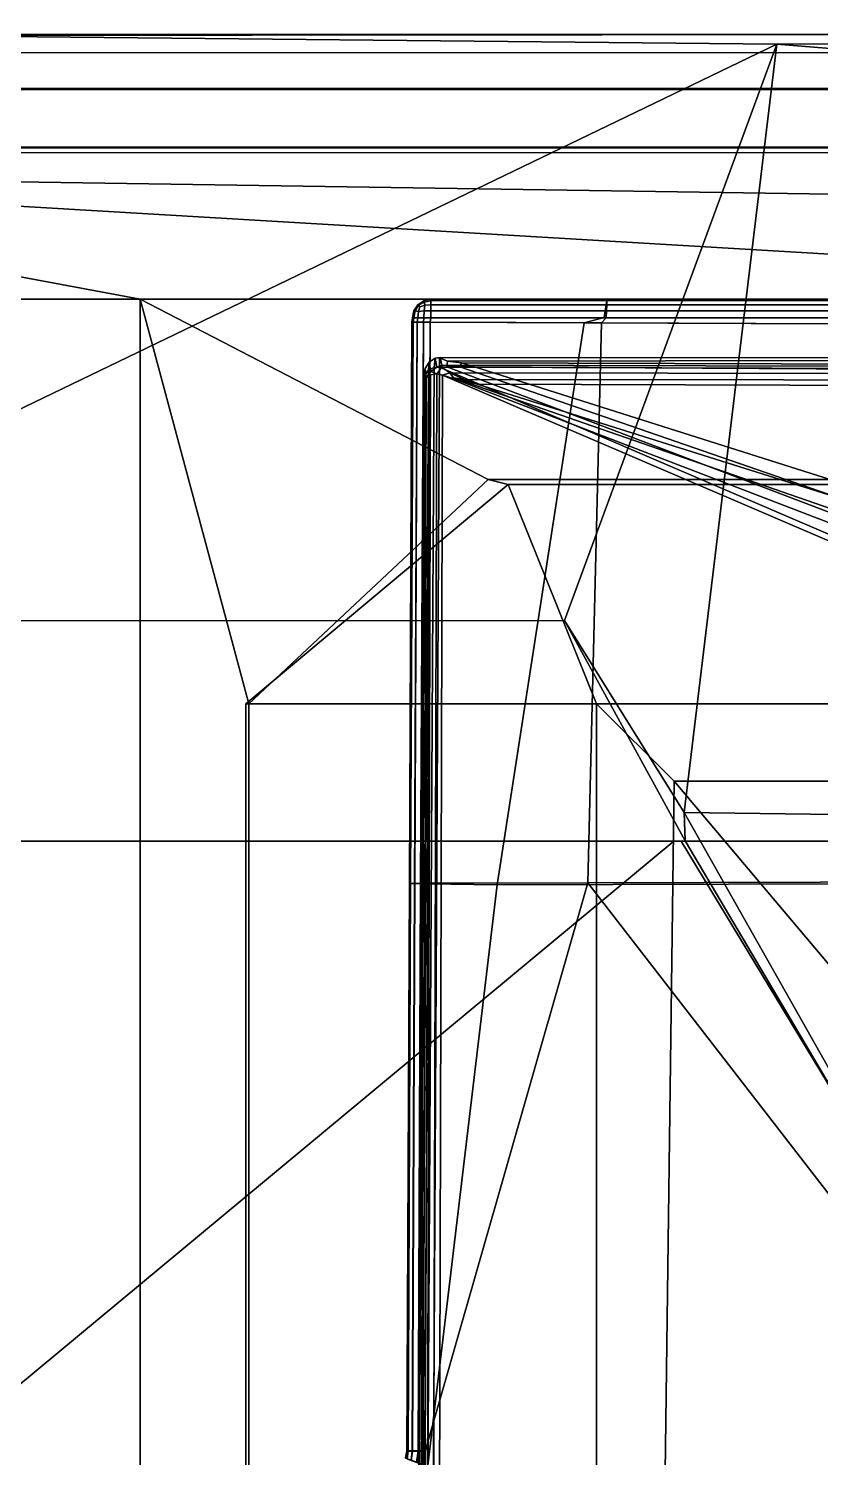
# Model space of a CAD drawing. Extents: x -11.8 to 11.8, y 0 to 23.8.
# Drawn here: x -9.7 to -7.557, y 19.834 to 23.701 of the extents above; entities that cross this region are included whole.
import ezdxf

# ---------------------------------------------------------------- set-up
doc = ezdxf.new("R2010")
doc.units = 0
doc.layers.add('SHP78CM5N_TRADECAD', color=251, linetype='CONTINUOUS')

msp = doc.modelspace()

# ---------------------------------------------------------------- linework, layer by layer
at = {"layer": 'SHP78CM5N_TRADECAD'}
for points in [[(9.8369, 23.7012, 5.777), (-10.042, 23.6824, 5.777), (-7.6757, 23.6593, 3.4718), (7.6119, 23.6737, 3.4718)], [(9.837, 23.685, 6.0174), (-10.042, 23.685, 6.0274), (-10.042, 23.6824, 5.777), (9.8369, 23.7012, 5.777)], [(-10.042, 23.685, 6.6404), (-10.042, 23.685, 6.0274), (9.837, 23.685, 6.0174), (9.837, 23.685, 6.6404)], [(-10.042, 23.685, 6.6404), (9.837, 23.685, 6.6404), (9.8368, 23.3645, 6.7713), (-9.858, 23.3655, 6.7831)], [(-10.042, 23.6824, 5.777), (-10.042, 22.5179, 3.4718), (-7.6757, 23.6593, 3.4718)], [(-7.6757, 23.6593, 3.4718), (0.4313, 23.0013, 3.4718), (6.7714, 23.0167, 3.4718), (7.6119, 23.6737, 3.4718)], [(-10.042, 22.5179, 3.4718), (-10.914, 22.0981, 3.4718), (-8.2501, 22.0991, 3.4718), (-7.6757, 23.6593, 3.4718)], [(10.423, 23.6358, 32.5452), (10.4283, 23.379, 32.541), (-10.5863, 23.3808, 32.5485), (-10.5752, 23.6369, 32.5543)], [(10.423, 23.5386, 7.618), (10.423, 23.6358, 32.5452), (-10.5752, 23.6369, 32.5543), (-10.577, 23.5393, 7.5413)], [(-7.9259, 21.5796, 3.4718), (-7.6757, 23.6593, 3.4718), (-8.2501, 22.0991, 3.4718)], [(-7.6757, 23.6593, 3.4718), (-7.9259, 21.5796, 3.4718), (-2.0415, 21.5017, 3.4718), (0.4313, 23.0013, 3.4718)], [(-10.577, 23.5393, 7.5413), (-9.858, 23.5363, 6.7831), (9.8368, 23.5353, 6.7713), (10.423, 23.5386, 7.618)], [(-9.858, 23.5363, 6.7831), (-9.858, 23.3655, 6.7831), (9.8368, 23.3645, 6.7713), (9.8368, 23.5353, 6.7713)], [(10.4283, 23.379, 32.541), (11.2467, 23.3786, 33.4634), (-11.2232, 23.3786, 33.4634), (-10.5863, 23.3808, 32.5485)], [(11.2467, 23.3786, 33.4634), (11.2467, 22.9691, 33.4634), (-11.2232, 23.3089, 33.4634), (-11.2232, 23.3786, 33.4634)], [(11.2467, 22.9691, 33.4634), (5.4013, 22.9691, 33.0011), (-5.4744, 22.9691, 33.0011), (-11.2232, 23.3089, 33.4634)], [(-5.4744, 22.9691, 33.0011), (-9.3987, 22.9691, 33.0011), (-11.2232, 23.3089, 33.4634)], [(-9.3987, 22.9691, 33.0011), (-11.2232, 22.9691, 33.0011), (-11.2232, 23.3089, 33.4634)], [(-11.2232, 22.9691, 33.0011), (-9.3987, 22.9691, 33.0011), (-9.9558, 22.9691, 32.8948)], [(-9.9558, 22.9691, 32.8948), (-9.3987, 22.9691, 33.0011), (-9.3987, 4.9775, 33.0011), (-9.8551, 4.992, 32.8836)], [(-8.4562, 22.4809, 33.0011), (-9.3987, 22.9691, 33.0011), (-5.4744, 22.9691, 33.0011), (-3.1571, 22.4809, 33.0011)], [(-9.3987, 22.9691, 33.0011), (-8.4562, 22.4809, 33.0011), (-9.1047, 21.874, 33.0011)], [(-9.1047, 21.874, 33.0011), (-9.1047, 5.1816, 33.0011), (-9.3987, 4.9775, 33.0011), (-9.3987, 22.9691, 33.0011)], [(-8.6577, 22.9185, 33.7022), (-8.6616, 22.9185, 33.6834), (-8.6577, 22.9377, 33.6834), (-8.654, 22.9373, 33.7018)], [(-8.6577, 22.9377, 32.9934), (-8.6616, 22.9185, 32.9934), (-8.6578, 22.9185, 32.9743), (-8.654, 22.9372, 32.9747)], [(-8.6577, 22.9377, 33.6834), (-8.6616, 22.9185, 33.6834), (-8.6616, 22.9185, 32.9934), (-8.6577, 22.9377, 32.9934)], [(-8.654, 22.9372, 32.9747), (-8.6578, 22.9185, 32.9743), (-8.6469, 22.9185, 32.958), (-8.6455, 22.9355, 32.9594)], [(-8.654, 22.9373, 33.7018), (-8.6577, 22.9377, 33.6834), (-8.6468, 22.9539, 33.6834), (-8.6454, 22.9525, 33.7001)], [(-8.6454, 22.9525, 32.9764), (-8.6468, 22.9539, 32.9934), (-8.6577, 22.9377, 32.9934), (-8.654, 22.9372, 32.9747)], [(-8.6468, 22.9539, 33.6834), (-8.6577, 22.9377, 33.6834), (-8.6577, 22.9377, 32.9934), (-8.6468, 22.9539, 32.9934)], [(-8.6454, 22.9355, 33.7166), (-8.6468, 22.9185, 33.7179), (-8.6577, 22.9185, 33.7022), (-8.654, 22.9373, 33.7018)], [(-8.6413, 22.9484, 33.7128), (-8.6454, 22.9355, 33.7166), (-8.654, 22.9373, 33.7018), (-8.6454, 22.9525, 33.7001)], [(-8.6414, 22.9484, 32.9635), (-8.6454, 22.9525, 32.9764), (-8.654, 22.9372, 32.9747), (-8.6455, 22.9355, 32.9594)], [(-8.6455, 22.9355, 32.9594), (-8.6469, 22.9185, 32.958), (-8.6307, 22.9185, 32.9472), (-8.6302, 22.9372, 32.9509)], [(-8.6454, 22.9525, 33.7001), (-8.6468, 22.9539, 33.6834), (-8.6305, 22.9647, 33.6834), (-8.6301, 22.961, 33.7018)], [(-8.6301, 22.961, 32.9747), (-8.6305, 22.9647, 32.9934), (-8.6468, 22.9539, 32.9934), (-8.6454, 22.9525, 32.9764)], [(-8.6305, 22.9647, 33.6834), (-8.6468, 22.9539, 33.6834), (-8.6468, 22.9539, 32.9934), (-8.6305, 22.9647, 32.9934)], [(-8.6301, 22.9372, 33.7248), (-8.6306, 22.9185, 33.7281), (-8.6468, 22.9185, 33.7179), (-8.6454, 22.9355, 33.7166)], [(-8.6414, 22.9484, 32.9635), (-8.6455, 22.9355, 32.9594), (-8.6302, 22.9372, 32.9509), (-8.6284, 22.9525, 32.9594)], [(-8.6413, 22.9484, 33.7128), (-8.6454, 22.9525, 33.7001), (-8.6301, 22.961, 33.7018), (-8.6284, 22.9524, 33.7166)], [(-8.6414, 22.9484, 32.9635), (-8.6284, 22.9525, 32.9594), (-8.6301, 22.961, 32.9747), (-8.6454, 22.9525, 32.9764)], [(-8.6413, 22.9484, 33.7128), (-8.6284, 22.9524, 33.7166), (-8.6301, 22.9372, 33.7248), (-8.6454, 22.9355, 33.7166)], [(-8.6307, 22.9185, 32.9472), (-8.6116, 22.9185, 32.9434), (-8.6115, 22.9376, 32.9472), (-8.6302, 22.9372, 32.9509)], [(-8.6115, 22.9375, 33.7281), (-8.6116, 22.9185, 33.7311), (-8.6306, 22.9185, 33.7281), (-8.6301, 22.9372, 33.7248)], [(-8.6113, 22.9685, 33.6834), (-8.6305, 22.9647, 33.6834), (-8.6305, 22.9647, 32.9934), (-8.6113, 22.9685, 32.9934)], [(-8.6305, 22.9647, 33.6834), (-8.6113, 22.9685, 33.6834), (-8.6114, 22.9647, 33.7022), (-8.6301, 22.961, 33.7018)], [(-8.6114, 22.9647, 32.9743), (-8.6113, 22.9685, 32.9934), (-8.6305, 22.9647, 32.9934), (-8.6301, 22.961, 32.9747)], [(-8.6302, 22.9372, 32.9509), (-8.6115, 22.9376, 32.9472), (-8.6114, 22.9539, 32.958), (-8.6284, 22.9525, 32.9594)], [(-8.6301, 22.961, 33.7018), (-8.6114, 22.9647, 33.7022), (-8.6114, 22.9537, 33.7179), (-8.6284, 22.9524, 33.7166)], [(-8.6284, 22.9525, 32.9594), (-8.6114, 22.9539, 32.958), (-8.6114, 22.9647, 32.9743), (-8.6301, 22.961, 32.9747)], [(-8.6284, 22.9524, 33.7166), (-8.6114, 22.9537, 33.7179), (-8.6115, 22.9375, 33.7281), (-8.6301, 22.9372, 33.7248)], [(-8.137, 22.9185, 32.9434), (-8.1363, 22.9369, 32.9469), (-8.6115, 22.9376, 32.9472), (-8.6116, 22.9185, 32.9434)], [(-8.14, 22.9371, 33.7283), (-8.1428, 22.9192, 33.7309), (-8.6116, 22.9185, 33.7311), (-8.6115, 22.9375, 33.7281)], [(-8.1374, 22.9539, 33.7179), (-8.14, 22.9371, 33.7283), (-8.6115, 22.9375, 33.7281), (-8.6114, 22.9537, 33.7179)], [(-8.1363, 22.9369, 32.9469), (-8.1357, 22.9539, 32.958), (-8.6114, 22.9539, 32.958), (-8.6115, 22.9376, 32.9472)], [(-8.1352, 22.9685, 33.6834), (-8.1357, 22.965, 33.7014), (-8.6114, 22.9647, 33.7022), (-8.6113, 22.9685, 33.6834)], [(-8.1353, 22.965, 32.975), (-8.1352, 22.9685, 32.9934), (-8.6113, 22.9685, 32.9934), (-8.6114, 22.9647, 32.9743)], [(-8.1357, 22.965, 33.7014), (-8.1374, 22.9539, 33.7179), (-8.6114, 22.9537, 33.7179), (-8.6114, 22.9647, 33.7022)], [(-8.1357, 22.9539, 32.958), (-8.1353, 22.965, 32.975), (-8.6114, 22.9647, 32.9743), (-8.6114, 22.9539, 32.958)], [(-8.1352, 22.9685, 33.6834), (-8.6113, 22.9685, 33.6834), (-8.6113, 22.9685, 32.9934), (-8.1352, 22.9685, 32.9934)], [(-8.1428, 22.9192, 33.7309), (-8.14, 22.9371, 33.7283), (-6.8301, 22.9367, 33.7283), (-6.8304, 22.9186, 33.731)], [(-8.14, 22.9371, 33.7283), (-8.1374, 22.9539, 33.7179), (-6.8305, 22.9537, 33.7179), (-6.8301, 22.9367, 33.7283)], [(-8.1374, 22.9539, 33.7179), (-8.1357, 22.965, 33.7014), (-6.8315, 22.965, 33.7014), (-6.8305, 22.9537, 33.7179)], [(-8.1363, 22.9369, 32.9469), (-8.137, 22.9185, 32.9434), (-6.8883, 22.9185, 32.9434), (-6.8877, 22.9369, 32.9469)], [(-8.1357, 22.9539, 32.958), (-8.1363, 22.9369, 32.9469), (-6.8877, 22.9369, 32.9469), (-6.8865, 22.9539, 32.958)], [(-8.1357, 22.965, 33.7014), (-8.1352, 22.9685, 33.6834), (-6.8327, 22.9685, 33.6834), (-6.8315, 22.965, 33.7014)], [(-8.1353, 22.965, 32.975), (-8.1357, 22.9539, 32.958), (-6.8865, 22.9539, 32.958), (-6.885, 22.965, 32.975)], [(-8.1352, 22.9685, 32.9934), (-8.1353, 22.965, 32.975), (-6.885, 22.965, 32.975), (-6.8836, 22.9685, 32.9934)], [(-6.8327, 22.9685, 33.6834), (-8.1352, 22.9685, 33.6834), (-8.1352, 22.9685, 32.9934), (-6.8836, 22.9685, 32.9934)], [(-8.6631, 22.9068, 33.6834), (-8.6699, 21.3877, 33.6651), (-8.6699, 21.3878, 32.9934), (-8.6631, 22.9068, 32.9934)], [(-8.6631, 22.9068, 33.6834), (-8.6596, 22.9068, 33.7014), (-8.6665, 21.3877, 33.6846), (-8.6699, 21.3877, 33.6651)], [(-8.6596, 22.9068, 32.975), (-8.6631, 22.9068, 32.9934), (-8.6699, 21.3878, 32.9934), (-8.6664, 21.3878, 32.975)], [(-8.6596, 22.9068, 33.7014), (-8.6484, 22.9068, 33.718), (-8.6558, 21.3875, 33.7029), (-8.6665, 21.3877, 33.6846)], [(-8.6485, 22.9068, 32.958), (-8.6596, 22.9068, 32.975), (-8.6664, 21.3878, 32.975), (-8.6552, 21.3879, 32.958)], [(-8.6616, 22.9185, 33.6834), (-8.6631, 22.9068, 33.6834), (-8.6631, 22.9068, 32.9934), (-8.6616, 22.9185, 32.9934)], [(-8.6616, 22.9185, 33.6834), (-8.6577, 22.9185, 33.7022), (-8.6596, 22.9068, 33.7014), (-8.6631, 22.9068, 33.6834)], [(-8.6578, 22.9185, 32.9743), (-8.6616, 22.9185, 32.9934), (-8.6631, 22.9068, 32.9934), (-8.6596, 22.9068, 32.975)], [(-8.6577, 22.9185, 33.7022), (-8.6468, 22.9185, 33.7179), (-8.6484, 22.9068, 33.718), (-8.6596, 22.9068, 33.7014)], [(-8.6469, 22.9185, 32.958), (-8.6578, 22.9185, 32.9743), (-8.6596, 22.9068, 32.975), (-8.6485, 22.9068, 32.958)], [(-8.6484, 22.9068, 33.718), (-8.6314, 22.9067, 33.7285), (-8.6393, 21.3873, 33.716), (-8.6558, 21.3875, 33.7029)], [(-8.6315, 22.9067, 32.9469), (-8.6485, 22.9068, 32.958), (-8.6552, 21.3879, 32.958), (-8.6383, 21.3879, 32.9469)], [(-8.6307, 22.9185, 32.9472), (-8.6469, 22.9185, 32.958), (-8.6485, 22.9068, 32.958), (-8.6315, 22.9067, 32.9469)], [(-8.6468, 22.9185, 33.7179), (-8.6306, 22.9185, 33.7281), (-8.6314, 22.9067, 33.7285), (-8.6484, 22.9068, 33.718)], [(-8.6314, 22.9067, 33.7285), (-8.6132, 22.9066, 33.7313), (-8.6204, 21.387, 33.7222), (-8.6393, 21.3873, 33.716)], [(-8.6131, 22.9066, 32.9434), (-8.6315, 22.9067, 32.9469), (-8.6383, 21.3879, 32.9469), (-8.6199, 21.388, 32.9434)], [(-8.6116, 22.9185, 32.9434), (-8.6307, 22.9185, 32.9472), (-8.6315, 22.9067, 32.9469), (-8.6131, 22.9066, 32.9434)], [(-8.6306, 22.9185, 33.7281), (-8.6116, 22.9185, 33.7311), (-8.6132, 22.9066, 33.7313), (-8.6314, 22.9067, 33.7285)], [(-8.6204, 21.387, 33.7222), (-8.6132, 22.9066, 33.7313), (-8.1971, 22.9049, 33.7135), (-8.4323, 21.3841, 33.7493)], [(-8.1498, 22.9047, 32.9434), (-8.6131, 22.9066, 32.9434), (-8.6199, 21.388, 32.9434), (-8.1871, 21.3893, 32.9434)], [(-8.1971, 22.9049, 33.7135), (-8.6132, 22.9066, 33.7313), (-8.6116, 22.9185, 33.7311), (-8.1428, 22.9192, 33.7309)], [(-8.137, 22.9185, 32.9434), (-8.6116, 22.9185, 32.9434), (-8.6131, 22.9066, 32.9434), (-8.1498, 22.9047, 32.9434)], [(-8.1971, 22.9049, 33.7135), (-6.8396, 22.8992, 33.7135), (-6.8662, 21.3883, 33.8636), (-8.4323, 21.3841, 33.7493)], [(-6.8396, 22.8992, 33.7135), (-8.1971, 22.9049, 33.7135), (-8.1428, 22.9192, 33.7309), (-6.8304, 22.9186, 33.731)], [(-6.8959, 22.8995, 32.9434), (-8.1498, 22.9047, 32.9434), (-8.1871, 21.3893, 32.9434), (-6.9279, 21.3933, 33.1483)], [(-6.8883, 22.9185, 32.9434), (-8.137, 22.9185, 32.9434), (-8.1498, 22.9047, 32.9434), (-6.8959, 22.8995, 32.9434)], [(-8.6275, 22.7636, 33.9048), (-8.6179, 22.7777, 33.9215), (-8.647, 17.3489, 33.9634), (-8.6551, 17.3509, 33.9471)], [(-8.6179, 22.7777, 33.9215), (-8.6031, 22.7837, 33.9338), (-8.6333, 17.3457, 33.975), (-8.647, 17.3489, 33.9634)], [(-8.6031, 22.7837, 33.9338), (-8.5883, 22.7849, 33.9387), (-8.6176, 17.3422, 33.9799), (-8.6333, 17.3457, 33.975)], [(-8.627, 22.7809, 33.8991), (-8.6297, 22.7657, 33.8894), (-8.6285, 22.7446, 33.7713), (-8.6241, 22.7573, 33.7602)], [(-8.6275, 22.7636, 33.9048), (-8.6297, 22.7657, 33.8894), (-8.627, 22.7809, 33.8991)], [(-8.6179, 22.7777, 33.9215), (-8.6275, 22.7636, 33.9048), (-8.627, 22.7809, 33.8991), (-8.6159, 22.7981, 33.9035)], [(-8.6159, 22.7981, 33.9035), (-8.627, 22.7809, 33.8991), (-8.6241, 22.7573, 33.7602), (-8.6121, 22.7727, 33.7551)], [(-8.6031, 22.7837, 33.9338), (-8.6179, 22.7777, 33.9215), (-8.6159, 22.7981, 33.9035), (-8.5998, 22.8091, 33.8992)], [(-6.8455, 16.9516, 34.1801), (-8.6176, 17.3422, 33.9799), (-8.5883, 22.7849, 33.9387), (-6.8035, 22.0189, 34.1343)], [(-8.5998, 22.8091, 33.8992), (-8.6159, 22.7981, 33.9035), (-8.6121, 22.7727, 33.7551), (-8.5958, 22.785, 33.7595)], [(-8.5957, 22.7667, 33.7327), (-8.5824, 22.7848, 33.7591), (-8.5958, 22.785, 33.7595), (-8.6121, 22.7727, 33.7551)], [(-8.5883, 22.7849, 33.9387), (-8.6031, 22.7837, 33.9338), (-8.5998, 22.8091, 33.8992), (-8.5879, 22.8097, 33.9027)], [(-8.5862, 22.8108, 33.8895), (-8.5998, 22.8091, 33.8992), (-8.5958, 22.785, 33.7595), (-8.5817, 22.7906, 33.7703)], [(-8.5998, 22.8091, 33.8992), (-8.5862, 22.8108, 33.8895), (-8.5879, 22.8097, 33.9027)], [(-8.5824, 22.7848, 33.7591), (-8.5817, 22.7906, 33.7703), (-8.5958, 22.785, 33.7595)], [(-8.5803, 22.763, 33.731), (-8.56, 22.7696, 33.7462), (-8.5824, 22.7848, 33.7591), (-8.5957, 22.7667, 33.7327)], [(-8.5883, 22.7849, 33.9387), (-8.5879, 22.8097, 33.9027), (-8.5669, 22.8009, 33.9223), (-8.5686, 22.7856, 33.9421)], [(-6.8035, 22.0189, 34.1343), (-8.5883, 22.7849, 33.9387), (-8.5686, 22.7856, 33.9421), (-6.8035, 22.1142, 34.1227)], [(-8.5879, 22.8097, 33.9027), (-8.5862, 22.8108, 33.8895), (-6.7974, 22.8103, 33.8838), (-6.7977, 22.8107, 33.9012)], [(-8.5669, 22.8009, 33.9223), (-8.5879, 22.8097, 33.9027), (-6.7977, 22.8107, 33.9012), (-6.7981, 22.8042, 33.9188)], [(-6.7974, 22.8103, 33.8838), (-8.5862, 22.8108, 33.8895), (-8.5817, 22.7906, 33.7703), (-6.795, 22.786, 33.7655)], [(-8.5817, 22.7906, 33.7703), (-8.5824, 22.7848, 33.7591), (-6.7946, 22.7797, 33.7505), (-6.795, 22.786, 33.7655)], [(-8.5824, 22.7848, 33.7591), (-8.56, 22.7696, 33.7462), (-6.7943, 22.7668, 33.7382), (-6.7946, 22.7797, 33.7505)], [(-8.5669, 22.8009, 33.9223), (-8.5285, 22.7966, 33.9389), (-8.5334, 22.7854, 33.9436), (-8.5686, 22.7856, 33.9421)], [(-6.8035, 22.1142, 34.1227), (-8.5686, 22.7856, 33.9421), (-8.5334, 22.7854, 33.9436), (-6.803, 22.1879, 34.1102)], [(-8.5285, 22.7966, 33.9389), (-8.5669, 22.8009, 33.9223), (-6.7981, 22.8042, 33.9188), (-6.7984, 22.7916, 33.9326)], [(-8.5285, 22.7966, 33.9389), (-8.4937, 22.7853, 33.9458), (-8.5334, 22.7854, 33.9436)], [(-6.803, 22.1879, 34.1102), (-8.5334, 22.7854, 33.9436), (-8.4937, 22.7853, 33.9458), (-6.8025, 22.2503, 34.0905)], [(-8.4937, 22.7853, 33.9458), (-8.5285, 22.7966, 33.9389), (-6.7984, 22.7916, 33.9326), (-6.7986, 22.776, 33.9403)], [(-6.8025, 22.2503, 34.0905), (-8.4937, 22.7853, 33.9458), (-6.7986, 22.776, 33.9403)], [(-8.6297, 22.7657, 33.8894), (-8.6563, 17.3514, 33.9303), (-8.643, 17.3502, 33.8099), (-8.6285, 22.7446, 33.7713)], [(-8.6297, 22.7657, 33.8894), (-8.6275, 22.7636, 33.9048), (-8.6551, 17.3509, 33.9471), (-8.6563, 17.3514, 33.9303)], [(-8.6241, 22.7559, 33.7564), (-8.6285, 22.7446, 33.7713), (-8.643, 17.3502, 33.8099), (-8.6381, 17.3494, 33.7938)], [(-8.6122, 22.7645, 33.7418), (-8.6241, 22.7559, 33.7564), (-8.6381, 17.3494, 33.7938), (-8.6267, 17.3471, 33.7798)], [(-8.6241, 22.7573, 33.7602), (-8.6285, 22.7446, 33.7713), (-8.6241, 22.7559, 33.7564)], [(-8.5957, 22.7667, 33.7327), (-8.6122, 22.7645, 33.7418), (-8.6267, 17.3471, 33.7798), (-8.6108, 17.3437, 33.7715)], [(-8.6121, 22.7727, 33.7551), (-8.6241, 22.7573, 33.7602), (-8.6241, 22.7559, 33.7564)], [(-8.6122, 22.7645, 33.7418), (-8.5957, 22.7667, 33.7327), (-8.6121, 22.7727, 33.7551), (-8.6241, 22.7559, 33.7564)], [(-8.5803, 22.763, 33.731), (-8.5957, 22.7667, 33.7327), (-8.6108, 17.3437, 33.7715), (-8.5944, 17.3401, 33.7701)], [(-6.7903, 21.9954, 33.9254), (-8.5803, 22.763, 33.731), (-8.5944, 17.3401, 33.7701), (-6.8231, 16.9497, 33.9702)], [(-8.5516, 22.754, 33.7337), (-8.5507, 22.7564, 33.7334), (-8.56, 22.7696, 33.7462), (-8.5803, 22.763, 33.731)], [(-6.7947, 22.0804, 33.9145), (-8.5516, 22.754, 33.7337), (-8.5803, 22.763, 33.731), (-6.7903, 21.9954, 33.9254)], [(-8.56, 22.7696, 33.7462), (-8.5208, 22.7512, 33.7384), (-6.7942, 22.7499, 33.7325), (-6.7943, 22.7668, 33.7382)], [(-8.5208, 22.7512, 33.7384), (-8.56, 22.7696, 33.7462), (-8.5507, 22.7564, 33.7334)], [(-6.7949, 22.147, 33.9032), (-8.5507, 22.7564, 33.7334), (-8.5516, 22.754, 33.7337), (-6.7947, 22.0804, 33.9145)], [(-8.4862, 22.7385, 33.7382), (-8.5208, 22.7512, 33.7384), (-8.5507, 22.7564, 33.7334)], [(-6.7948, 22.2066, 33.8844), (-8.4862, 22.7385, 33.7382), (-8.5507, 22.7564, 33.7334), (-6.7949, 22.147, 33.9032)], [(-8.5208, 22.7512, 33.7384), (-8.4862, 22.7385, 33.7382), (-6.7941, 22.7337, 33.7338), (-6.7942, 22.7499, 33.7325)], [(-6.7941, 22.7337, 33.7338), (-8.4862, 22.7385, 33.7382), (-6.7948, 22.2066, 33.8844)], [(-9.1047, 21.874, 33.0011), (-8.4562, 22.4809, 33.0011), (-8.4026, 22.4677, 33.0585), (-9.1122, 21.874, 33.0972)], [(-8.4026, 22.4677, 33.0585), (-8.1631, 21.874, 33.1998), (-9.1122, 21.874, 33.0972)], [(-8.4562, 22.4809, 33.0011), (-3.1571, 22.4809, 33.0011), (-3.1362, 22.4677, 33.0585), (-8.4026, 22.4677, 33.0585)], [(-3.1362, 22.4677, 33.0585), (-2.5668, 21.874, 33.1998), (-8.1631, 21.874, 33.1998), (-8.4026, 22.4677, 33.0585)], [(-8.2501, 22.0991, 3.4718), (-10.914, 22.0981, 3.4718), (-10.9129, 21.501, 2.7004), (-7.9234, 21.5029, 2.6855)], [(-7.9234, 21.5029, 2.6855), (-7.9259, 21.5796, 3.4718), (-8.2501, 22.0991, 3.4718)], [(-8.1631, 5.5233, 33.2927), (-9.1122, 5.1816, 33.0768), (-9.1122, 21.874, 33.0972), (-8.1631, 21.874, 33.1998)], [(-9.1122, 5.1816, 33.0768), (-9.1047, 5.1816, 33.0011), (-9.1047, 21.874, 33.0011), (-9.1122, 21.874, 33.0972)], [(-8.1631, 5.5233, 33.2927), (-8.1631, 21.874, 33.1998), (-7.9531, 21.664, 33.3153)], [(-7.9531, 21.664, 33.3153), (-8.1631, 21.874, 33.1998), (-2.5668, 21.874, 33.1998), (-2.3512, 21.664, 33.3153)], [(-6.5695, 10.5575, 33.7506), (-8.1631, 5.5233, 33.2927), (-7.9531, 21.664, 33.3153), (-7.1131, 20.669, 33.3321)], [(-7.1131, 20.669, 33.3321), (-7.9531, 21.664, 33.3153), (-2.3512, 21.664, 33.3153), (-2.5611, 20.669, 33.3321)], [(-7.9234, 21.5029, 2.6855), (-7.4577, 20.7154, 0.7049), (-7.4413, 20.7222, 3.4718), (-7.9259, 21.5796, 3.4718)], [(-7.9259, 21.5796, 3.4718), (-7.4413, 20.7222, 3.4718), (-3.4889, 20.7151, 3.4718), (-2.0415, 21.5017, 3.4718)], [(-7.9541, 21.5017, 0.0404), (-11.8433, 21.5017, 0.0397), (-11.8433, 18.2724, 0.0397)], [(-0.9744, 21.5017, 0.042), (-11.8433, 14.8549, 0.0397), (10.8391, 12.2355, 0.0397), (0.464, 21.5017, 0.0422)], [(-10.9122, 21.5017, 1.7535), (-11.8433, 21.5017, 1.7535), (-11.8433, 21.5017, 0.0397), (-7.9541, 21.5017, 0.0404)], [(-0.9744, 21.5017, 0.042), (-11.8433, 18.2724, 0.0397), (-11.8433, 14.8549, 0.0397)], [(-2.0409, 21.5017, 0.0417), (-11.8433, 18.2724, 0.0397), (-0.9744, 21.5017, 0.042)], [(-2.0409, 21.5017, 0.0417), (-7.9541, 21.5017, 0.0404), (-11.8433, 18.2724, 0.0397)], [(-10.9122, 21.5017, 1.7535), (-7.9343, 21.502, 0.7046), (-7.9234, 21.5029, 2.6855), (-10.9129, 21.501, 2.7004)], [(-10.9122, 21.5017, 1.7535), (-7.9541, 21.5017, 0.0404), (-7.9343, 21.502, 0.7046)], [(-2.0409, 21.5017, 0.0417), (-2.0411, 21.5017, 0.7032), (-7.9343, 21.502, 0.7046), (-7.9541, 21.5017, 0.0404)], [(-7.9234, 21.5029, 2.6855), (-7.9343, 21.502, 0.7046), (-7.4577, 20.7154, 0.7049)], [(-7.4577, 20.7154, 0.7049), (-7.9343, 21.502, 0.7046), (-2.0411, 21.5017, 0.7032), (-2.5213, 20.7188, 0.7048)], [(-8.6699, 21.3877, 33.6651), (-8.6767, 19.8515, 33.6833), (-8.6767, 19.851, 32.9934), (-8.6699, 21.3878, 32.9934)], [(-8.6767, 19.851, 32.9934), (-8.6731, 19.851, 32.9762), (-8.6664, 21.3878, 32.975), (-8.6699, 21.3878, 32.9934)], [(-8.6733, 19.8516, 33.7029), (-8.6767, 19.8515, 33.6833), (-8.6699, 21.3877, 33.6651), (-8.6665, 21.3877, 33.6846)], [(-8.6626, 19.8517, 33.7211), (-8.6733, 19.8516, 33.7029), (-8.6665, 21.3877, 33.6846), (-8.6558, 21.3875, 33.7029)], [(-8.6731, 19.851, 32.9762), (-8.6617, 19.851, 32.9606), (-8.6552, 21.3879, 32.958), (-8.6664, 21.3878, 32.975)], [(-8.646, 19.8518, 33.7343), (-8.6626, 19.8517, 33.7211), (-8.6558, 21.3875, 33.7029), (-8.6393, 21.3873, 33.716)], [(-8.6617, 19.851, 32.9606), (-8.6446, 19.8509, 32.9514), (-8.6383, 21.3879, 32.9469), (-8.6552, 21.3879, 32.958)], [(-8.6272, 19.852, 33.7405), (-8.646, 19.8518, 33.7343), (-8.6393, 21.3873, 33.716), (-8.6204, 21.387, 33.7222)], [(-8.6446, 19.8509, 32.9514), (-8.627, 19.8508, 32.9503), (-8.6199, 21.388, 32.9434), (-8.6383, 21.3879, 32.9469)], [(-6.9617, 19.8065, 33.2468), (-8.1871, 21.3893, 32.9434), (-8.627, 19.8508, 32.9503), (-8.6272, 19.751, 32.9483)], [(-6.9027, 19.8016, 33.9119), (-8.6272, 19.7516, 33.7387), (-8.4323, 21.3841, 33.7493), (-6.8662, 21.3883, 33.8636)], [(-8.6272, 19.7516, 33.7387), (-8.6272, 19.852, 33.7405), (-8.6204, 21.387, 33.7222), (-8.4323, 21.3841, 33.7493)], [(-8.1871, 21.3893, 32.9434), (-8.6199, 21.388, 32.9434), (-8.627, 19.8508, 32.9503)], [(-6.9617, 19.8065, 33.2468), (-6.9279, 21.3933, 33.1483), (-8.1871, 21.3893, 32.9434)], [(-8.6803, 19.8331, 33.6835), (-8.6767, 19.8515, 33.6833), (-8.6733, 19.8516, 33.7029), (-8.6755, 19.8308, 33.7029)], [(-8.6767, 19.8515, 33.6833), (-8.6803, 19.8331, 33.6835), (-8.6803, 19.8326, 32.9934), (-8.6767, 19.851, 32.9934)], [(-8.6731, 19.851, 32.9762), (-8.6767, 19.851, 32.9934), (-8.6803, 19.8326, 32.9934), (-8.6754, 19.8303, 32.9761)], [(-8.6755, 19.8308, 33.7029), (-8.6733, 19.8516, 33.7029), (-8.6626, 19.8517, 33.7211), (-8.6653, 19.8267, 33.721)], [(-8.6646, 19.826, 32.9603), (-8.6617, 19.851, 32.9606), (-8.6731, 19.851, 32.9762), (-8.6754, 19.8303, 32.9761)], [(-8.6653, 19.8267, 33.721), (-8.6626, 19.8517, 33.7211), (-8.646, 19.8518, 33.7343), (-8.6506, 19.8211, 33.7338)], [(-8.6495, 19.8202, 32.9508), (-8.6446, 19.8509, 32.9514), (-8.6617, 19.851, 32.9606), (-8.6646, 19.826, 32.9603)], [(-8.646, 19.8518, 33.7343), (-8.6272, 19.852, 33.7405), (-8.6342, 19.8151, 33.7395), (-8.6506, 19.8211, 33.7338)], [(-8.6341, 19.8141, 32.9492), (-8.627, 19.8508, 32.9503), (-8.6446, 19.8509, 32.9514), (-8.6495, 19.8202, 32.9508)], [(-8.6272, 19.852, 33.7405), (-8.6272, 19.7516, 33.7387), (-8.6342, 19.8151, 33.7395)], [(-8.6272, 19.751, 32.9483), (-8.627, 19.8508, 32.9503), (-8.6341, 19.8141, 32.9492)]]:
    msp.add_3dface(points, dxfattribs=at)

doc.saveas('drawing.dxf')
